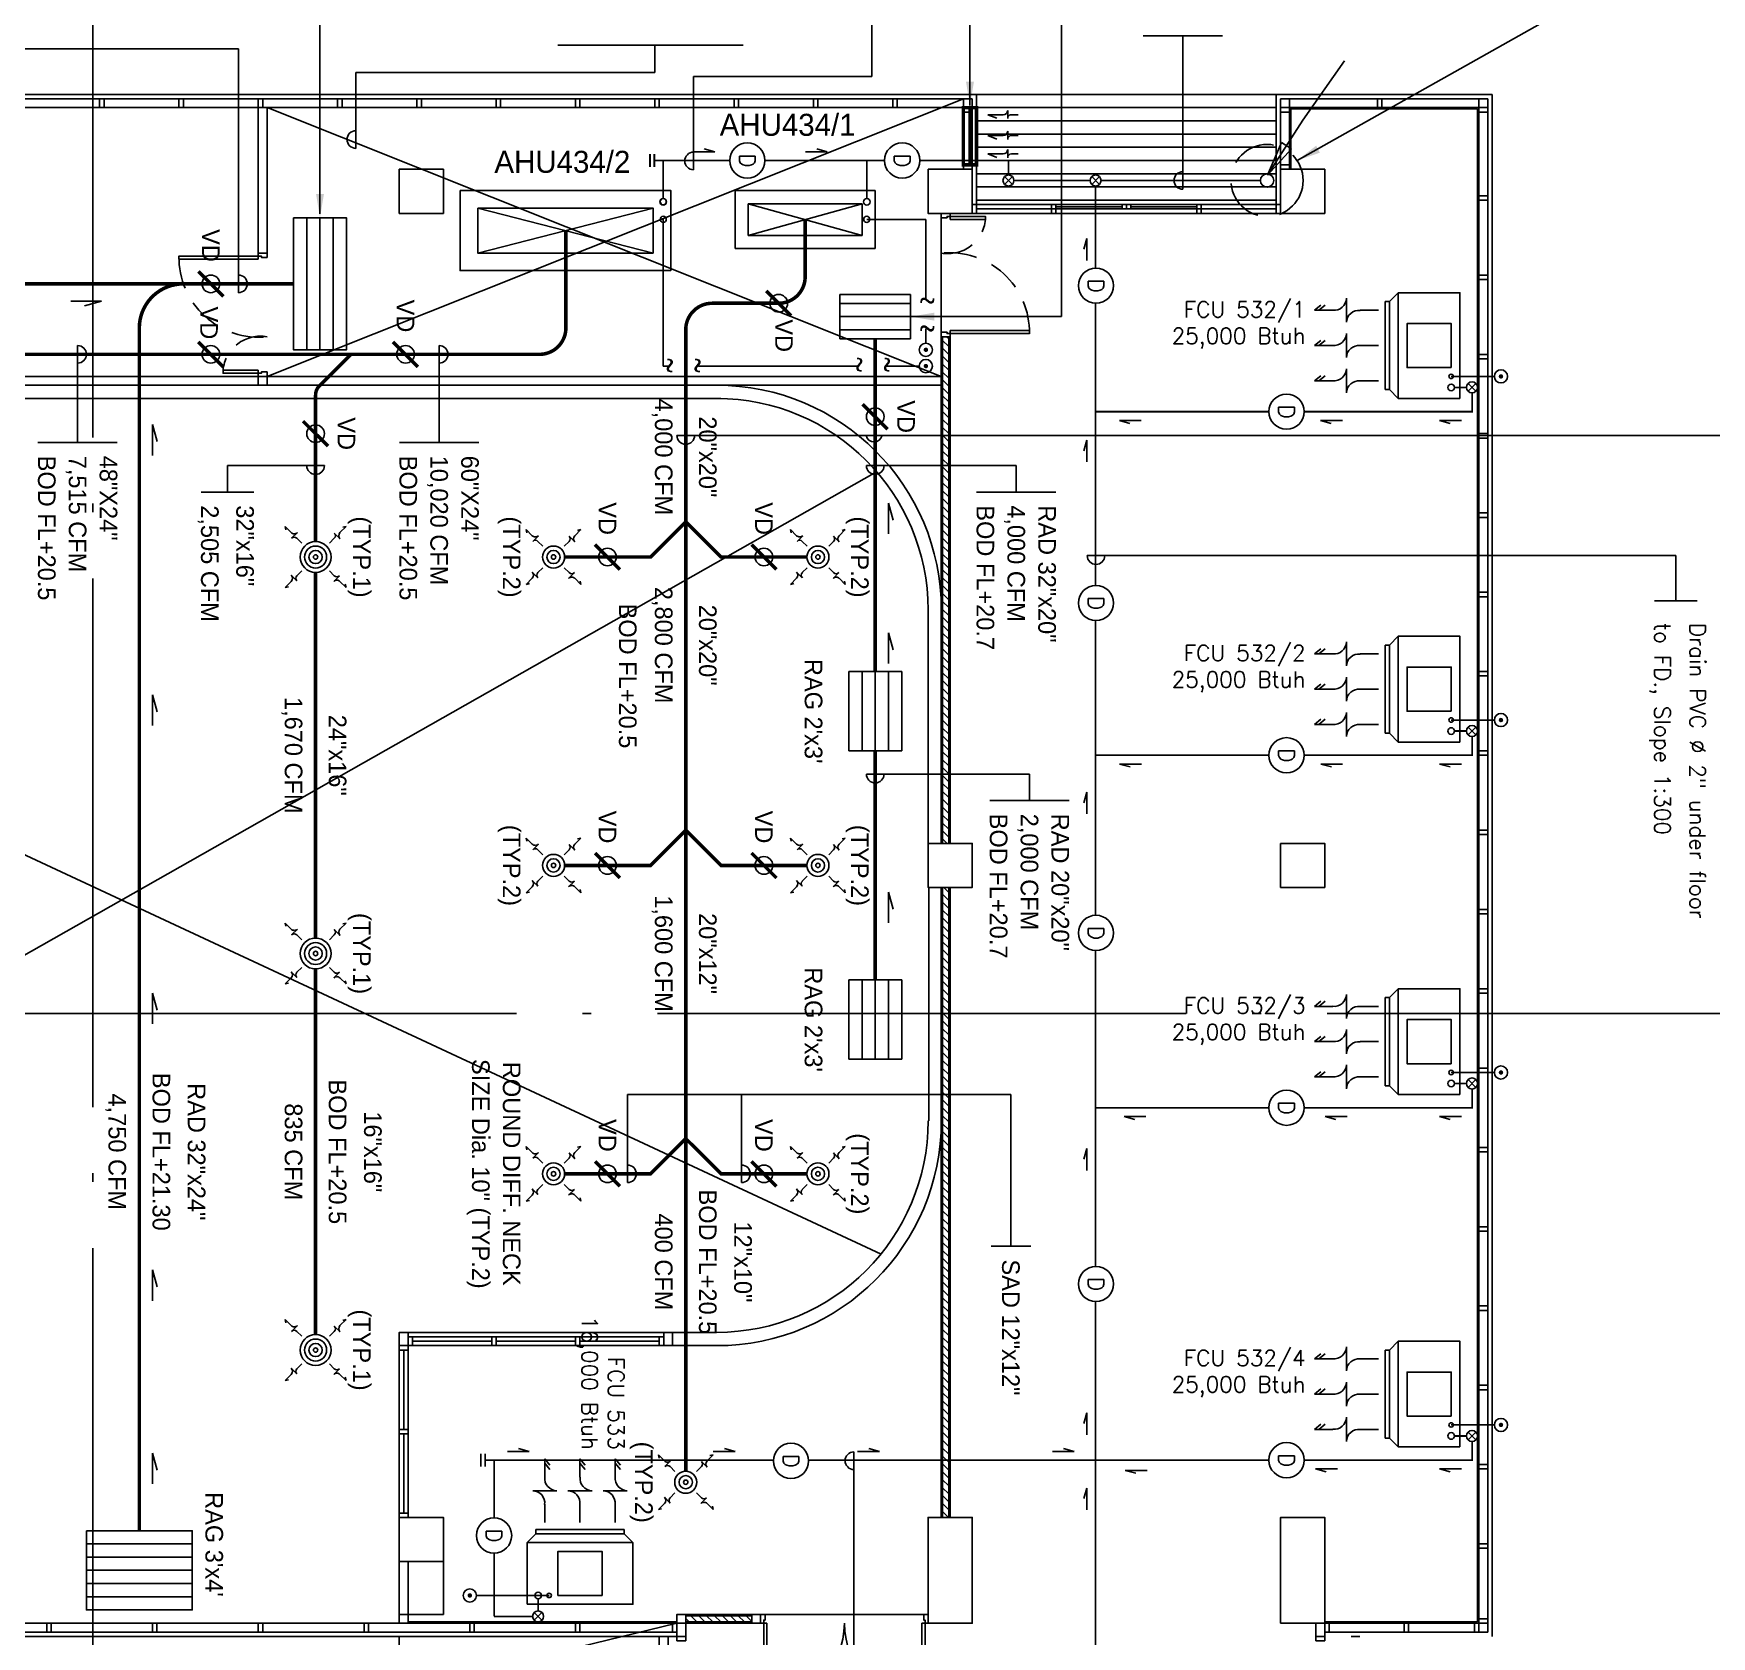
# Model space of a CAD drawing. Header units: millimetres. Extents: x -398 to 816, y -1 to 208.
# Drawn here: x 526.78 to 545.81, y 179.83 to 198.03 of the extents above; entities that cross this region are included whole.
import ezdxf
from ezdxf.enums import TextEntityAlignment as Align

# ---------------------------------------------------------------- set-up
doc = ezdxf.new("R2010")
doc.units = ezdxf.units.MM
doc.linetypes.add('ACAD_ISO04W100', pattern=[30, 24, -3, 0, -3])
doc.linetypes.add('DASHED', pattern=[0.75, 0.5, -0.25])
for name, color, linetype in [('AA_Column', 5, 'Continuous'), ('AA_Door', 3, 'Continuous'), ('AA_FD', 6, 'Continuous'), ('AA_Floor', 31, 'Continuous'), ('AA_Hatch', 8, 'Continuous'), ('AA_Wall', 1, 'Continuous'), ('AA_Window', 4, 'Continuous'), ('AC DRAIN', 240, 'Continuous'), ('AC FCU', 221, 'Continuous'), ('AC LINE', 171, 'Continuous'), ('AC_DUCT', 20, 'Continuous'), ('duct', 133, 'Continuous')]:
    doc.layers.add(name, color=color, linetype=linetype)
doc.styles.add('ANG200', font='angsana.shx', dxfattribs={"height": 0.36})
doc.styles.add('ROMANC', font='vit-s.shx')
doc.styles.add('Romand', font='romand.shx')
doc.styles.add('Romans', font='romans.shx')
doc.dimstyles.new('Copy(2) of AR-AR-200g', dxfattribs={"dimscale": 2, "dimtxt": 0.18, "dimasz": 0.2, "dimexe": 0.1, "dimexo": 0.1, "dimgap": 0.1, "dimtad": 1, "dimzin": 2, "dimdsep": 46, "dimlunit": 6, "dimtxsty": 'ROMANC', "dimblk1": 'CLOSEDBLANK', "dimblk2": 'CLOSEDBLANK', "dimsah": 1, "dimcen": 0.2, "dimclrd": 8, "dimclre": 8, "dimclrt": 2, "dimadec": 0, "dimazin": 0, "dimtfac": 1, "dimtmove": 0, "dimatfit": 3, "dimldrblk": 'CLOSEDBLANK', "dimfxl": 0, "dimtolj": 1, "dimtzin": 0, "dimarcsym": 0})
pattern_1 = [(315, (23.87015, 1262.65468), (0.0449012806, 0.0449012806), [])]

# ---------------------------------------------------------------- blocks, each defined once
blk = doc.blocks.new('_ClosedBlank')
at = {"color": 0, "linetype": 'ByBlock', "lineweight": -2}
for p, q in [((-1, 0.167), (0, 0)), ((-1, 0.167), (-1, -0.167)), ((0, 0), (-1, -0.167))]:
    blk.add_line(p, q, dxfattribs=at)
blk = doc.blocks.new('AC')
at = {"layer": 'AC FCU', "color": 8}
for p, q in [((-0.4, 1.651), (-0.342, 1.578)), ((-0.4, 1.444), (-0.4, 1.651)), ((-0.4, 1.601), (-0.342, 1.528)), ((0, 1.444), (0, 1.651)), ((0, 1.651), (0.058, 1.578)), ((0, 1.601), (0.058, 1.528)), ((0.4, 1.651), (0.458, 1.578)), ((0.4, 1.444), (0.4, 1.651)), ((0.4, 1.601), (0.458, 1.528)), ((-0.264, 1.289), (-0.536, 1.289)), ((0.136, 1.289), (-0.136, 1.289)), ((0.536, 1.289), (0.264, 1.289)), ((-0.4, 1.134), (-0.4, 0.926)), ((0, 1.134), (0, 0.926)), ((0.4, 1.134), (0.4, 0.926))]:
    blk.add_line(p, q, dxfattribs=at)
at = {"layer": 'AC FCU'}
for p, q in [((-0.5, 0.8), (-0.6, 0.7)), ((-0.5, 0.8), (-0.5, 0.85)), ((-0.5, 0.85), (0.5, 0.85)), ((-0.5, 0.8), (0.5, 0.8)), ((0.5, 0.8), (0.5, 0.85)), ((0.5, 0.8), (0.6, 0.7))]:
    blk.add_line(p, q, dxfattribs=at)
blk.add_lwpolyline([(-0.6, 0), (0.6, 0), (0.6, 0.7), (-0.6, 0.7)], close=True, dxfattribs=at)
at = {"layer": 'AC FCU', "color": 8}
blk.add_lwpolyline([(-0.25, 0.1), (-0.25, 0.6), (0.25, 0.6), (0.25, 0.1)], close=True, dxfattribs=at)
at = {"layer": 'AC FCU'}
blk.add_circle((-0.35, 0.1), 0.025, dxfattribs=at)
at = {"layer": 'AC FCU', "color": 8}
for centre, start, end in [((-0.26, 1.429), 173.9498, 268.5513), ((0.14, 1.429), 173.9498, 268.5513), ((0.54, 1.429), 173.9498, 268.5513), ((-0.54, 1.148), 353.9498, 88.5513), ((-0.14, 1.148), 353.9498, 88.5513), ((0.26, 1.148), 353.9498, 88.5513)]:
    blk.add_arc(centre, 0.14, start, end, dxfattribs=at)
blk = doc.blocks.new('UP_point')
at = {"layer": 'AC LINE', "const_width": 0.025}
blk.add_lwpolyline([(-0.0125, 0, 1), (0.0125, 0, 1)], format="xyb", close=True, dxfattribs=at)
at = {"layer": 'AC LINE'}
blk.add_circle((0, 0), 0.075, dxfattribs=at)
blk = doc.blocks.new('DOWN')
at = {"layer": 'AC DRAIN'}
for p, q in [((-0.044, -0.044), (0.044, 0.044)), ((0.044, -0.044), (-0.044, 0.044))]:
    blk.add_line(p, q, dxfattribs=at)
blk.add_circle((0, 0), 0.0625, dxfattribs=at)
blk = doc.blocks.new('POINT_Drain')
at = {"layer": 'Defpoints'}
blk.add_circle((0, 0), 0.2, dxfattribs=at)
at = {"layer": 'AC DRAIN', "insert": (0, 0), "char_height": 0.18, "width": 0.25231, "attachment_point": 5, "style": 'Romans'}
blk.add_mtext('D', dxfattribs=at)
blk = doc.blocks.new('A$C44611017')
at = {"layer": 'duct'}
for p, q in [((0, 0), (0, -0.156)), ((-0.1, -0.24), (0.084, -0.24)), ((0, -0.339), (0, -0.533)), ((0, -0.533), (0.04, -0.469))]:
    blk.add_line(p, q, dxfattribs=at)
for centre, radius, start, end in [((-0.1, -0.339), 0.0996, 0, 90), ((0.084, -0.156), 0.0839, 180, 270)]:
    blk.add_arc(centre, radius, start, end, dxfattribs=at)
blk = doc.blocks.new('ROUND_14')
at = {"layer": 'AC_DUCT'}
for radius in [0.175, 0.125, 0.075, 0.025]:
    blk.add_circle((0, 0), radius, dxfattribs=at)
at = {"layer": 'AC_DUCT', "yscale": 0.5, "zscale": 0.5}
for p, xscale, rotation in [((-0.157, 0.157), 0.5000000000000844, 225), ((0.157, 0.157), 0.5000000000000442, 135.0000000000046), ((-0.157, -0.157), 0.5000000000000442, 315.0000000000046), ((0.157, -0.157), 0.5000000000000844, 45)]:
    blk.add_blockref('A$C44611017', p, dxfattribs=dict(at, xscale=xscale, rotation=rotation))
blk = doc.blocks.new('ROUND_10')
at = {"layer": 'AC_DUCT'}
for radius in [0.125, 0.075, 0.025]:
    blk.add_circle((0, 0), radius, dxfattribs=at)
at = {"layer": 'AC_DUCT', "yscale": 0.5, "zscale": 0.5}
for p, xscale, rotation in [((-0.122, 0.122), 0.500000000000004, 224.9999999999908), ((0.122, 0.122), 0.5000000000000442, 135.0000000000046), ((-0.122, -0.122), 0.5000000000000442, 315.0000000000046), ((0.122, -0.122), 0.500000000000004, 44.99999999999079)]:
    blk.add_blockref('A$C44611017', p, dxfattribs=dict(at, xscale=xscale, rotation=rotation))
blk = doc.blocks.new('GRILLE_3x4')
at = {"layer": 'AC_DUCT'}
for p, q in [((-0.3, 0.6), (-0.3, -0.6)), ((-0.15, 0.6), (-0.15, -0.6)), ((0, 0.6), (0, -0.6)), ((0.15, 0.6), (0.15, -0.6)), ((0.3, 0.6), (0.3, -0.6))]:
    blk.add_line(p, q, dxfattribs=at)
blk.add_lwpolyline([(-0.45, -0.6), (-0.45, 0.6), (0.45, 0.6), (0.45, -0.6), (-0.45, -0.6)], dxfattribs=at)
blk = doc.blocks.new('GRILLE_2x3')
at = {"layer": 'AC_DUCT'}
for p, q in [((-0.45, 0.3), (0.45, 0.3)), ((-0.45, 0.3), (-0.45, -0.3)), ((0.45, 0.3), (0.45, -0.3)), ((0.45, 0.15), (-0.45, 0.15)), ((0.45, 0), (-0.45, 0)), ((0.45, -0.15), (-0.45, -0.15)), ((0.45, -0.3), (-0.45, -0.3))]:
    blk.add_line(p, q, dxfattribs=at)

msp = doc.modelspace()

# ---------------------------------------------------------------- hatches: boundary and pattern name
at = {"layer": 'AA_Hatch'}
h = msp.add_hatch(dxfattribs=at)
h.set_pattern_fill('ANSI31', color=9, scale=0.02, angle=270, style=0)
h.set_pattern_definition(pattern_1)
h.paths.add_polyline_path([(537.161, 188.835), (537.161, 194.585), (537.091, 194.585), (537.091, 188.835)])
h = msp.add_hatch(dxfattribs=at)
h.set_pattern_fill('ANSI31', color=9, scale=0.02, angle=270, style=0)
h.set_pattern_definition(pattern_1)
h.paths.add_polyline_path([(537.161, 188.335), (537.091, 188.335), (537.091, 181.185), (537.161, 181.185)])
h = msp.add_hatch(dxfattribs=at)
h.set_pattern_fill('ANSI31', color=9, scale=0.02, angle=270, style=0)
h.set_pattern_definition(pattern_1)
h.paths.add_polyline_path([(534.176, 180.07), (534.176, 180), (534.926, 180), (534.926, 180.07)])

# ---------------------------------------------------------------- linework, layer by layer
at = {"color": 9}
msp.add_line((535.076, 180.085), (536.876, 180.085), dxfattribs=at)
at = {"layer": 'AA_Column', "color": 9}
for points in [[(530.926, 196.485), (530.926, 195.985), (531.426, 195.985), (531.426, 196.485)], [(536.926, 196.485), (536.926, 195.985), (537.426, 195.985), (537.426, 196.485)], [(540.926, 196.485), (540.926, 195.985), (541.426, 195.985), (541.426, 196.485)], [(536.926, 188.835), (536.926, 188.335), (537.426, 188.335), (537.426, 188.835)], [(536.926, 188.835), (536.926, 188.335), (537.426, 188.335), (537.426, 188.835)], [(540.926, 188.835), (540.926, 188.335), (541.426, 188.335), (541.426, 188.835)], [(530.926, 180.685), (530.926, 181.185), (531.426, 181.185), (531.426, 180.685)], [(536.926, 179.985), (536.926, 181.185), (537.426, 181.185), (537.426, 179.985)], [(540.926, 179.985), (540.926, 181.185), (541.426, 181.185), (541.426, 179.985)], [(531.426, 180.685), (531.426, 180.085), (530.926, 180.085), (530.926, 180.685)]]:
    msp.add_lwpolyline(points, close=True, dxfattribs=at)
at = {"layer": 'AA_Door', "color": 9}
for points in [[(537.076, 195.985), (537.176, 195.985), (537.176, 195.95), (537.141, 195.95), (537.141, 195.935), (537.076, 195.935), (537.076, 195.985)], [(529.426, 195.535), (529.326, 195.535), (529.326, 195.5), (529.361, 195.5), (529.361, 195.485), (529.426, 195.485), (529.426, 195.535)], [(537.076, 194.585), (537.176, 194.585), (537.176, 194.62), (537.141, 194.62), (537.141, 194.635), (537.076, 194.635), (537.076, 194.585)], [(529.426, 194.135), (529.326, 194.135), (529.326, 194.17), (529.361, 194.17), (529.361, 194.185), (529.426, 194.185), (529.426, 194.135)], [(529.426, 194.135), (529.326, 194.135), (529.326, 194.17), (529.361, 194.17), (529.361, 194.185), (529.426, 194.185), (529.426, 194.135)], [(535.026, 180.085), (535.026, 179.985), (535.061, 179.985), (535.061, 180.02), (535.076, 180.02), (535.076, 180.085), (535.026, 180.085)], [(536.926, 180.085), (536.926, 179.985), (536.891, 179.985), (536.891, 180.02), (536.876, 180.02), (536.876, 180.085), (536.926, 180.085)]]:
    msp.add_lwpolyline(points, dxfattribs=at)
for points in [[(537.176, 195.915), (537.576, 195.915), (537.576, 195.95), (537.176, 195.95)], [(529.326, 195.465), (528.426, 195.465), (528.426, 195.5), (529.326, 195.5)], [(537.176, 194.655), (538.076, 194.655), (538.076, 194.62), (537.176, 194.62)], [(529.326, 194.205), (528.926, 194.205), (528.926, 194.17), (529.326, 194.17)], [(535.096, 179.985), (535.096, 179.085), (535.061, 179.085), (535.061, 179.985)], [(536.856, 179.985), (536.856, 179.085), (536.891, 179.085), (536.891, 179.985)]]:
    msp.add_lwpolyline(points, close=True, dxfattribs=at)
at = {"layer": 'AA_Door', "color": 9, "linetype": 'DASHED', "ltscale": 0.75}
for centre, radius, start, end in [((537.151, 195.955), 0.427, 259.8873, 354.5823), ((537.171, 194.634), 0.905, 359.0236, 96.0016), ((529.331, 195.485), 0.905, 179.0236, 276.0016), ((529.351, 194.164), 0.427, 79.8873, 174.5823), ((535.074, 179.986), 0.902, 270.1085, 359.8915), ((536.878, 179.986), 0.902, 180.1085, 269.8915)]:
    msp.add_arc(centre, radius, start, end, dxfattribs=at)
at = {"layer": 'AA_FD', "color": 6}
msp.add_circle((540.772, 196.358), 0.075, dxfattribs=at)
at = {"layer": 'AA_Floor', "color": 9}
for p, q in [((540.876, 197.335), (537.426, 197.335)), ((537.076, 194.62), (537.076, 195.985)), ((536.342, 193.053), (515.426, 181.185)), ((536.392, 184.175), (517.722, 192.879)), ((534.076, 179.985), (514.926, 175.335)), ((530.926, 179.835), (530.926, 174.835))]:
    msp.add_line(p, q, dxfattribs=at)
at = {"layer": 'AA_Wall', "color": 9}
for p, q in [((537.476, 197.335), (513.026, 197.335)), ((537.426, 197.285), (513.076, 197.285)), ((537.426, 196.085), (537.426, 197.285)), ((537.476, 196.085), (537.476, 197.335)), ((540.876, 196.085), (540.876, 197.335)), ((543.326, 197.335), (540.876, 197.335)), ((540.926, 196.085), (540.926, 197.285)), ((540.926, 196.085), (540.926, 197.285)), ((543.176, 197.285), (540.926, 197.285)), ((543.276, 197.285), (543.276, 179.985)), ((543.326, 197.335), (543.326, 179.835)), ((537.426, 197.185), (513.176, 197.185)), ((529.326, 197.185), (529.326, 195.535)), ((529.426, 197.185), (529.426, 195.535)), ((537.326, 197.185), (537.326, 196.485)), ((540.876, 197.185), (537.476, 197.185)), ((543.176, 197.185), (540.926, 197.185)), ((541.026, 197.185), (541.026, 196.485)), ((541.041, 197.185), (541.041, 196.485)), ((543.161, 197.17), (541.041, 197.17)), ((543.161, 197.17), (543.161, 180)), ((543.176, 197.185), (543.176, 180.035)), ((540.876, 197.035), (537.476, 197.035)), ((540.876, 196.885), (537.476, 196.885)), ((540.876, 196.735), (537.476, 196.735)), ((540.876, 196.585), (537.476, 196.585)), ((540.876, 196.435), (537.476, 196.435)), ((540.876, 196.285), (537.476, 196.285)), ((540.876, 196.135), (537.476, 196.135)), ((540.876, 195.985), (537.426, 195.985)), ((537.076, 194.585), (537.076, 188.835)), ((537.091, 194.585), (537.091, 188.835)), ((537.161, 194.585), (537.161, 188.835)), ((537.176, 194.585), (537.176, 188.835)), ((515.326, 194.135), (537.076, 194.135)), ((515.326, 194.035), (537.076, 194.035)), ((519.676, 194.035), (534.576, 194.035)), ((519.676, 193.885), (534.576, 193.885)), ((536.926, 188.835), (536.926, 191.485)), ((537.076, 188.835), (537.076, 191.485)), ((536.935, 185.685), (536.935, 188.335)), ((537.076, 181.185), (537.076, 188.335)), ((537.076, 185.685), (537.076, 188.335)), ((537.076, 185.685), (537.076, 188.335)), ((537.091, 181.185), (537.091, 188.335)), ((537.161, 181.185), (537.161, 188.335)), ((537.176, 181.185), (537.176, 188.335)), ((530.926, 183.135), (530.926, 183.285)), ((530.926, 183.285), (531.026, 183.285)), ((531.026, 183.135), (531.026, 183.285)), ((533.926, 183.285), (531.026, 183.285)), ((533.926, 183.285), (534.526, 183.285)), ((533.926, 183.285), (534.526, 183.285)), ((534.026, 183.135), (534.026, 183.285)), ((533.926, 183.135), (534.526, 183.135)), ((530.926, 180.685), (530.926, 179.985)), ((531.026, 180.685), (531.026, 179.985)), ((534.076, 179.985), (519.426, 179.985)), ((534.076, 180), (531.026, 180)), ((534.176, 180.085), (535.026, 180.085)), ((534.176, 180.07), (534.926, 180.07)), ((534.176, 180), (534.176, 179.985)), ((534.176, 180), (534.926, 180)), ((534.176, 179.985), (535.026, 179.985)), ((534.726, 179.985), (534.426, 179.985)), ((541.426, 180), (543.161, 180)), ((541.426, 179.985), (543.126, 179.985)), ((513.026, 179.835), (534.076, 179.835)), ((534.076, 179.885), (513.076, 179.885)), ((533.876, 179.835), (533.876, 174.435)), ((533.976, 179.835), (533.976, 174.435)), ((534.076, 179.835), (534.076, 179.885)), ((541.426, 179.885), (543.176, 179.885)), ((541.726, 179.835), (541.826, 179.835))]:
    msp.add_line(p, q, dxfattribs=at)
for points in [[(527.526, 197.185), (527.576, 197.185), (527.576, 197.285), (527.526, 197.285)], [(528.426, 197.185), (528.476, 197.185), (528.476, 197.285), (528.426, 197.285)], [(529.326, 197.185), (529.376, 197.185), (529.376, 197.285), (529.326, 197.285)], [(530.226, 197.185), (530.276, 197.185), (530.276, 197.285), (530.226, 197.285)], [(531.126, 197.185), (531.176, 197.185), (531.176, 197.285), (531.126, 197.285)], [(532.026, 197.185), (532.076, 197.185), (532.076, 197.285), (532.026, 197.285)], [(532.926, 197.185), (532.976, 197.185), (532.976, 197.285), (532.926, 197.285)], [(533.826, 197.185), (533.876, 197.185), (533.876, 197.285), (533.826, 197.285)], [(534.726, 197.185), (534.776, 197.185), (534.776, 197.285), (534.726, 197.285)], [(535.626, 197.185), (535.676, 197.185), (535.676, 197.285), (535.626, 197.285)], [(536.526, 197.185), (536.576, 197.185), (536.576, 197.285), (536.526, 197.285)], [(537.426, 197.285), (537.426, 197.185), (537.326, 197.185), (537.326, 197.285)], [(540.926, 197.285), (540.926, 197.185), (541.026, 197.185), (541.026, 197.285)], [(542.026, 197.185), (542.076, 197.185), (542.076, 197.285), (542.026, 197.285)], [(543.276, 197.285), (543.276, 197.185), (543.176, 197.185), (543.176, 197.285)], [(537.326, 197.135), (537.326, 197.185), (537.426, 197.185), (537.426, 197.135)], [(541.026, 197.135), (541.026, 197.185), (540.926, 197.185), (540.926, 197.135)], [(543.176, 197.135), (543.176, 197.185), (543.276, 197.185), (543.276, 197.135)], [(537.326, 196.485), (537.326, 196.535), (537.426, 196.535), (537.426, 196.485)], [(541.026, 196.485), (541.026, 196.535), (540.926, 196.535), (540.926, 196.485)], [(543.176, 196.135), (543.176, 196.185), (543.276, 196.185), (543.276, 196.135)], [(543.176, 195.235), (543.176, 195.285), (543.276, 195.285), (543.276, 195.235)], [(543.176, 194.335), (543.176, 194.385), (543.276, 194.385), (543.276, 194.335)], [(543.176, 193.435), (543.176, 193.485), (543.276, 193.485), (543.276, 193.435)], [(543.176, 192.535), (543.176, 192.585), (543.276, 192.585), (543.276, 192.535)], [(543.176, 191.635), (543.176, 191.685), (543.276, 191.685), (543.276, 191.635)], [(543.176, 190.735), (543.176, 190.785), (543.276, 190.785), (543.276, 190.735)], [(543.176, 189.835), (543.176, 189.885), (543.276, 189.885), (543.276, 189.835)], [(543.176, 188.935), (543.176, 188.985), (543.276, 188.985), (543.276, 188.935)], [(543.176, 188.035), (543.176, 188.085), (543.276, 188.085), (543.276, 188.035)], [(543.176, 187.135), (543.176, 187.185), (543.276, 187.185), (543.276, 187.135)], [(543.176, 186.235), (543.176, 186.285), (543.276, 186.285), (543.276, 186.235)], [(543.176, 185.335), (543.176, 185.385), (543.276, 185.385), (543.276, 185.335)], [(543.176, 184.435), (543.176, 184.485), (543.276, 184.485), (543.276, 184.435)], [(543.176, 183.535), (543.176, 183.585), (543.276, 183.585), (543.276, 183.535)], [(531.026, 183.285), (531.026, 183.135), (530.926, 183.135), (530.926, 183.285)], [(534.026, 183.285), (534.026, 183.135), (533.926, 183.135), (533.926, 183.285)], [(543.176, 182.635), (543.176, 182.685), (543.276, 182.685), (543.276, 182.635)], [(543.176, 181.735), (543.176, 181.785), (543.276, 181.785), (543.276, 181.735)], [(543.176, 180.835), (543.176, 180.885), (543.276, 180.885), (543.276, 180.835)], [(526.926, 179.985), (526.976, 179.985), (526.976, 179.885), (526.926, 179.885)], [(528.126, 179.985), (528.176, 179.985), (528.176, 179.885), (528.126, 179.885)], [(529.326, 179.985), (529.376, 179.985), (529.376, 179.885), (529.326, 179.885)], [(530.526, 179.985), (530.576, 179.985), (530.576, 179.885), (530.526, 179.885)], [(531.726, 179.985), (531.776, 179.985), (531.776, 179.885), (531.726, 179.885)], [(532.926, 179.985), (532.976, 179.985), (532.976, 179.885), (532.926, 179.885)], [(534.026, 179.985), (534.076, 179.985), (534.076, 179.885), (534.026, 179.885)], [(541.476, 179.985), (541.426, 179.985), (541.426, 179.885), (541.476, 179.885)], [(542.376, 179.985), (542.326, 179.985), (542.326, 179.885), (542.376, 179.885)], [(543.176, 179.985), (543.126, 179.985), (543.126, 179.885), (543.176, 179.885)], [(543.176, 180.035), (543.176, 179.985), (543.276, 179.985), (543.276, 180.035)], [(543.276, 179.885), (543.276, 179.985), (543.176, 179.985), (543.176, 179.885)]]:
    msp.add_lwpolyline(points, close=True, dxfattribs=at)
for points in [[(529.426, 194.035), (529.426, 194.135), (529.326, 194.135), (529.326, 194.035)], [(534.176, 179.985), (534.176, 180.085), (534.076, 180.085), (534.076, 179.985)], [(535.026, 179.985), (535.026, 180.085), (534.926, 180.085), (534.926, 179.985)]]:
    msp.add_lwpolyline(points, dxfattribs=at)
for centre, radius, start, end in [((534.526, 191.485), 2.55, 0, 90), ((534.526, 191.485), 2.4, 0, 90), ((534.526, 185.685), 2.4, 270, 0), ((534.526, 185.685), 2.55, 270, 0)]:
    msp.add_arc(centre, radius, start, end, dxfattribs=at)
at = {"layer": 'AA_Window', "color": 9}
for p, q in [((537.476, 196.085), (538.326, 196.085)), ((537.476, 196.035), (538.326, 196.035)), ((537.476, 195.985), (538.313, 195.985)), ((539.976, 196.085), (538.376, 196.085)), ((538.376, 196.06), (539.126, 196.06)), ((538.376, 196.035), (539.151, 196.035)), ((538.376, 195.985), (539.976, 195.985)), ((539.151, 196.035), (539.976, 196.035)), ((539.176, 196.085), (539.176, 196.035)), ((539.226, 196.06), (539.976, 196.06)), ((540.876, 196.085), (540.026, 196.085)), ((540.876, 196.035), (540.026, 196.035)), ((540.026, 195.985), (540.876, 195.985)), ((531.076, 183.235), (531.976, 183.235)), ((531.076, 183.185), (531.976, 183.185)), ((532.026, 183.235), (532.926, 183.235)), ((532.026, 183.185), (532.926, 183.185)), ((532.976, 183.235), (533.876, 183.235)), ((532.976, 183.185), (533.876, 183.185)), ((530.926, 182.185), (530.926, 183.085)), ((530.976, 183.085), (530.976, 182.185)), ((531.026, 183.085), (531.026, 182.185)), ((531.976, 183.135), (531.076, 183.135)), ((532.926, 183.135), (532.026, 183.135)), ((533.876, 183.135), (532.976, 183.135)), ((530.926, 181.235), (530.926, 182.135)), ((530.976, 182.135), (530.976, 181.235)), ((531.026, 182.135), (531.026, 181.235))]:
    msp.add_line(p, q, dxfattribs=at)
for points in [[(537.426, 195.985), (537.426, 196.085), (537.476, 196.085), (537.476, 195.985)], [(538.326, 196.035), (538.326, 196.085), (538.376, 196.085), (538.376, 196.035)], [(538.326, 195.985), (538.326, 196.035), (538.376, 196.035), (538.376, 195.985)], [(539.126, 196.035), (539.126, 196.085), (539.176, 196.085), (539.176, 196.035)], [(539.176, 196.035), (539.176, 196.085), (539.226, 196.085), (539.226, 196.035)], [(540.026, 196.035), (540.026, 196.085), (539.976, 196.085), (539.976, 196.035)], [(540.026, 195.985), (540.026, 196.035), (539.976, 196.035), (539.976, 195.985)], [(540.876, 195.985), (540.876, 196.085), (540.926, 196.085), (540.926, 195.985)], [(531.076, 183.235), (531.076, 183.135), (531.026, 183.135), (531.026, 183.235)], [(532.026, 183.235), (532.026, 183.135), (531.976, 183.135), (531.976, 183.235)], [(532.976, 183.235), (532.976, 183.135), (532.926, 183.135), (532.926, 183.235)], [(533.926, 183.235), (533.926, 183.135), (533.876, 183.135), (533.876, 183.235)], [(531.026, 183.085), (530.926, 183.085), (530.926, 183.135), (531.026, 183.135)], [(531.026, 182.135), (530.926, 182.135), (530.926, 182.185), (531.026, 182.185)], [(531.026, 181.185), (530.926, 181.185), (530.926, 181.235), (531.026, 181.235)], [(541.326, 179.985), (541.426, 179.985), (541.426, 179.835), (541.326, 179.835)], [(534.176, 179.785), (534.076, 179.785), (534.076, 179.835), (534.176, 179.835)], [(541.326, 179.835), (541.426, 179.835), (541.426, 179.785), (541.326, 179.785)]]:
    msp.add_lwpolyline(points, close=True, dxfattribs=at)
msp.add_lwpolyline([(534.176, 179.835), (534.176, 179.985), (534.076, 179.985), (534.076, 179.835), (534.176, 179.835)], dxfattribs=at)
at = {"layer": 'AC DRAIN', "color": 2}
for p, q in [((545.486, 199.046), (541.113, 196.585)), ((539.816, 196.258), (539.816, 198)), ((533.826, 197.583), (533.826, 197.893)), ((534.265, 196.48), (534.265, 197.537)), ((538.731, 192.101), (545.41, 192.101)), ((545.41, 192.101), (545.41, 191.588)), ((545.652, 191.588), (545.168, 191.588)), ((536.084, 181.929), (536.084, 178.929))]:
    msp.add_line(p, q, dxfattribs=at)
at = {"layer": 'AC DRAIN', "color": 1}
for p, q in [((534.259, 196.685), (534.506, 196.685)), ((534.506, 196.685), (534.386, 196.717)), ((535.535, 196.685), (535.782, 196.685)), ((535.782, 196.685), (535.662, 196.717)), ((538.726, 195.699), (538.694, 195.579)), ((538.726, 195.452), (538.726, 195.699)), ((539.344, 193.635), (539.096, 193.635)), ((539.096, 193.635), (539.216, 193.602)), ((541.628, 193.635), (541.38, 193.635)), ((541.38, 193.635), (541.501, 193.602)), ((542.978, 193.635), (542.73, 193.635)), ((542.73, 193.635), (542.851, 193.602)), ((538.726, 193.412), (538.694, 193.291)), ((538.726, 193.164), (538.726, 193.412)), ((539.346, 189.735), (539.099, 189.735)), ((539.099, 189.735), (539.219, 189.702)), ((541.629, 189.735), (541.381, 189.735)), ((541.381, 189.735), (541.502, 189.702)), ((542.978, 189.735), (542.73, 189.735)), ((542.73, 189.735), (542.851, 189.702)), ((538.726, 189.416), (538.694, 189.296)), ((538.726, 189.169), (538.726, 189.416)), ((539.398, 185.735), (539.15, 185.735)), ((539.15, 185.735), (539.271, 185.702)), ((541.681, 185.735), (541.433, 185.735)), ((541.433, 185.735), (541.554, 185.702)), ((542.978, 185.735), (542.73, 185.735)), ((542.73, 185.735), (542.851, 185.702)), ((538.726, 185.372), (538.694, 185.251)), ((538.726, 185.124), (538.726, 185.372)), ((538.726, 182.371), (538.694, 182.25)), ((538.726, 182.123), (538.726, 182.371)), ((532.153, 181.935), (532.401, 181.935)), ((532.401, 181.935), (532.28, 181.967)), ((534.489, 181.935), (534.737, 181.935)), ((534.737, 181.935), (534.616, 181.967)), ((536.126, 181.935), (536.373, 181.935)), ((536.373, 181.935), (536.253, 181.967)), ((538.336, 181.935), (538.583, 181.935)), ((538.583, 181.935), (538.463, 181.967)), ((539.411, 181.718), (539.163, 181.718)), ((539.163, 181.718), (539.284, 181.686)), ((541.57, 181.735), (541.322, 181.735)), ((541.322, 181.735), (541.443, 181.702)), ((542.978, 181.735), (542.73, 181.735)), ((542.73, 181.735), (542.851, 181.702)), ((538.726, 181.519), (538.694, 181.399)), ((538.726, 181.271), (538.726, 181.519))]:
    msp.add_line(p, q, dxfattribs=at)
at = {"layer": 'AC DRAIN', "const_width": 0.02}
for points in [[(533.77, 196.51), (533.77, 196.66)], [(533.82, 196.51), (533.82, 196.66)], [(533.92, 196.585), (533.82, 196.585)], [(533.92, 196.585), (534.675, 196.585)], [(533.92, 196.155), (533.92, 196.585)], [(535.075, 196.585), (536.293, 196.585)], [(536.23, 196.155), (536.23, 196.585)], [(536.832, 196.585), (537.838, 196.585)], [(542.898, 194.01), (543.036, 194.01)], [(542.898, 190.11), (543.036, 190.11)], [(542.898, 186.11), (543.036, 186.11)], [(542.898, 182.11), (543.036, 182.11)], [(531.851, 181.76), (531.851, 181.91)], [(531.901, 181.76), (531.901, 181.91)], [(532.001, 181.835), (531.901, 181.835)], [(532.501, 180.262), (532.501, 180.125)]]:
    msp.add_lwpolyline(points, dxfattribs=at)
at = {"layer": 'AC DRAIN', "linetype": 'DASHED', "const_width": 0.02}
for points in [[(536.293, 196.585), (536.432, 196.585)], [(537.838, 196.421), (537.838, 196.585)], [(537.9, 196.358), (538.763, 196.358)], [(538.826, 195.365), (538.826, 196.296)], [(538.888, 196.358), (540.697, 196.358)], [(538.826, 193.797), (538.826, 194.965)], [(543.098, 193.947), (543.098, 193.735), (541.193, 193.735)], [(538.826, 191.763), (538.826, 193.797)], [(540.793, 193.735), (538.826, 193.735)], [(538.826, 189.897), (538.826, 191.363)], [(543.098, 190.047), (543.098, 189.835), (541.193, 189.835)], [(538.826, 188.019), (538.826, 189.897)], [(540.793, 189.835), (538.826, 189.835)], [(538.826, 185.772), (538.826, 187.619)], [(543.098, 186.047), (543.098, 185.835), (541.193, 185.835)], [(540.793, 185.835), (538.826, 185.835)], [(538.826, 184.035), (538.826, 185.772)], [(538.826, 181.835), (538.826, 183.635)], [(543.098, 182.047), (543.098, 181.835), (541.193, 181.835)], [(532.001, 181.18), (532.001, 181.835)], [(532.001, 181.835), (535.17, 181.835)], [(535.569, 181.835), (538.888, 181.835)], [(538.826, 179.737), (538.826, 181.835)], [(540.793, 181.835), (538.888, 181.835)], [(532.001, 180.062), (532.001, 180.78)], [(532.438, 180.062), (532.001, 180.062)]]:
    msp.add_lwpolyline(points, dxfattribs=at)
at = {"layer": 'AC DRAIN', "color": 2}
msp.add_circle((548.045, 201.221), 3.358, dxfattribs=at)
at = {"layer": 'AC DRAIN', "color": 2, "linetype": 'DASHED'}
msp.add_circle((540.772, 196.358), 0.409, dxfattribs=at)
at = {"layer": 'AC DRAIN'}
for centre in [(533.92, 196.117), (536.23, 196.117), (542.861, 194.01), (542.861, 190.11), (542.861, 186.11), (542.861, 182.11), (532.501, 180.3)]:
    msp.add_circle(centre, 0.0375, dxfattribs=at)
at = {"layer": 'AC DRAIN', "color": 2}
for centre, start, end in [((534.265, 196.58), 90, 270), ((539.816, 196.358), 90, 270), ((538.831, 192.101), 180, 0), ((536.084, 181.829), 90, 270)]:
    msp.add_arc(centre, 0.1, start, end, dxfattribs=at)
msp.add_solid([(541.372, 196.674), (541.113, 196.585), (541.329, 196.753)], dxfattribs=at)
at = {"layer": 'AC FCU', "color": 5, "linetype": 'ACAD_ISO04W100', "ltscale": 0.25}
for p, q in [((527.45, 199.443), (527.45, 132.362)), ((547.454, 186.903), (511.59, 186.903))]:
    msp.add_line(p, q, dxfattribs=at)
at = {"layer": 'AC LINE'}
for p, q in [((533.92, 195.917), (533.92, 194.252)), ((536.23, 195.917), (536.901, 195.917)), ((536.901, 195.917), (536.901, 195)), ((536.901, 194.674), (536.901, 194.512)), ((533.92, 194.252), (533.997, 194.252)), ((534.319, 194.252), (536.143, 194.252)), ((536.455, 194.252), (536.826, 194.252)), ((542.861, 194.135), (543.351, 194.135)), ((542.861, 190.235), (543.351, 190.235)), ((542.861, 186.235), (543.351, 186.235)), ((542.861, 182.235), (543.351, 182.235)), ((532.626, 180.3), (531.801, 180.3))]:
    msp.add_line(p, q, dxfattribs=at)
for centre in [(533.92, 195.917), (536.23, 195.917)]:
    msp.add_circle(centre, 0.035, dxfattribs=at)
at = {"layer": 'AC_DUCT', "color": 2}
for p, q in [((537.401, 201.234), (537.401, 197.21)), ((536.286, 197.537), (536.286, 198.739)), ((538.438, 194.813), (538.438, 198.566)), ((530.026, 198.133), (530.026, 195.978)), ((539.366, 198), (540.266, 198)), ((526.332, 197.852), (529.101, 197.852)), ((529.101, 197.852), (529.101, 195.085)), ((532.725, 197.893), (534.826, 197.893)), ((530.433, 196.823), (530.433, 197.583)), ((530.433, 197.583), (531.788, 197.583)), ((531.788, 197.583), (533.826, 197.583)), ((534.265, 197.537), (536.286, 197.537)), ((529.426, 194.135), (537.326, 197.285)), ((529.426, 197.185), (537.076, 194.135)), ((530.433, 196.923), (530.433, 196.723)), ((536.726, 194.813), (538.438, 194.813)), ((527.276, 194.485), (527.276, 193.385)), ((531.378, 194.485), (531.378, 193.385)), ((534.076, 193.464), (536.223, 193.464)), ((536.404, 193.464), (536.223, 193.464)), ((536.404, 193.464), (547.067, 193.464)), ((526.826, 193.385), (527.726, 193.385)), ((530.928, 193.385), (531.828, 193.385)), ((528.976, 192.822), (528.976, 193.122)), ((530.076, 193.122), (528.976, 193.122)), ((536.226, 193.122), (537.926, 193.122)), ((537.926, 192.822), (537.926, 193.122)), ((529.276, 192.822), (528.676, 192.822)), ((537.476, 192.822), (538.376, 192.822)), ((536.226, 189.622), (538.076, 189.622)), ((538.076, 189.322), (538.076, 189.622)), ((537.626, 189.322), (538.526, 189.322)), ((533.515, 184.985), (533.515, 185.985)), ((533.515, 185.985), (534.809, 185.985)), ((534.809, 184.985), (534.809, 185.985)), ((534.809, 185.985), (537.865, 185.985)), ((537.865, 185.985), (537.865, 184.263)), ((537.865, 184.263), (537.865, 184.563)), ((537.64, 184.263), (538.09, 184.263))]:
    msp.add_line(p, q, dxfattribs=at)
at = {"layer": 'AC_DUCT'}
for p, q in [((537.779, 197.105), (537.604, 197.105)), ((537.604, 197.105), (537.707, 197.064)), ((537.829, 197.154), (537.829, 197.063)), ((537.949, 197.105), (537.871, 197.105)), ((537.779, 196.867), (537.604, 196.867)), ((537.604, 196.867), (537.707, 196.826)), ((537.829, 196.917), (537.829, 196.825)), ((537.949, 196.867), (537.871, 196.867)), ((537.829, 196.709), (537.829, 196.617)), ((537.779, 196.659), (537.604, 196.659)), ((537.604, 196.659), (537.707, 196.618)), ((537.949, 196.659), (537.871, 196.659)), ((534.736, 196.245), (536.326, 196.245)), ((534.736, 195.585), (534.736, 196.245)), ((534.886, 196.095), (536.176, 196.095)), ((534.886, 195.735), (534.886, 196.095)), ((536.176, 196.095), (534.886, 195.735)), ((534.886, 196.095), (536.176, 195.735)), ((536.176, 196.095), (536.176, 195.735)), ((536.326, 196.245), (536.326, 195.585)), ((529.876, 194.435), (529.876, 195.935)), ((530.026, 194.435), (530.026, 195.935)), ((530.176, 194.435), (530.176, 195.935)), ((531.816, 196.045), (533.806, 195.535)), ((533.806, 196.045), (531.816, 195.535)), ((536.176, 195.735), (534.886, 195.735)), ((536.326, 195.585), (534.736, 195.585)), ((527.198, 194.989), (527.548, 194.989)), ((527.548, 194.989), (527.355, 194.937)), ((536.726, 194.963), (535.926, 194.963)), ((536.726, 194.813), (535.926, 194.813)), ((536.726, 194.663), (535.926, 194.663)), ((528.126, 193.238), (528.126, 193.588)), ((528.126, 193.588), (528.178, 193.395)), ((536.476, 192.347), (536.476, 192.697)), ((536.476, 192.697), (536.528, 192.504)), ((536.476, 190.875), (536.476, 191.225)), ((536.476, 191.225), (536.528, 191.032)), ((528.126, 190.172), (528.126, 190.522)), ((528.126, 190.522), (528.178, 190.329)), ((536.476, 187.933), (536.476, 188.283)), ((536.476, 188.283), (536.528, 188.09)), ((528.126, 186.787), (528.126, 187.137)), ((528.126, 187.137), (528.178, 186.944)), ((528.126, 183.645), (528.126, 183.995)), ((528.126, 183.995), (528.178, 183.802)), ((528.126, 181.565), (528.126, 181.915)), ((528.126, 181.915), (528.178, 181.722))]:
    msp.add_line(p, q, dxfattribs=at)
at = {"layer": 'AC_DUCT', "color": 3, "const_width": 0.04}
for points in [[(537.476, 197.185), (537.476, 196.535), (537.326, 196.535), (537.326, 197.185), (537.476, 197.185)], [(537.401, 197.185), (537.401, 196.535)]]:
    msp.add_lwpolyline(points, dxfattribs=at)
at = {"layer": 'AC_DUCT'}
for points in [[(531.616, 196.245), (531.616, 195.335), (534.006, 195.335), (534.006, 196.245)], [(529.726, 195.935), (529.726, 194.435), (530.326, 194.435), (530.326, 195.935)], [(531.816, 196.045), (531.816, 195.535), (533.806, 195.535), (533.806, 196.045)], [(535.926, 195.063), (535.926, 194.563), (536.726, 194.563), (536.726, 195.063)]]:
    msp.add_lwpolyline(points, close=True, dxfattribs=at)
at = {"layer": 'AC_DUCT', "const_width": 0.04}
for points in [[(535.531, 195.915), (535.531, 195.265, -0.414214), (535.231, 194.965), (534.476, 194.965, 0.414214), (534.176, 194.665), (534.176, 192.485)], [(517.976, 192.26), (517.976, 194.085, -0.414214), (518.276, 194.385), (532.516, 194.385, 0.414214), (532.816, 194.685), (532.816, 195.788)], [(528.476, 195.185), (520.476, 195.185, 0.414214), (519.976, 194.685), (519.976, 182.235)], [(527.976, 181.035), (527.976, 194.685, -0.414214), (528.476, 195.185), (529.726, 195.185)], [(530.376, 194.385), (530.02, 194.029, 0.198912), (529.976, 193.922), (529.976, 192.26)]]:
    msp.add_lwpolyline(points, format="xyb", dxfattribs=at)
for points in [[(528.929, 195.043), (528.646, 195.326)], [(535.372, 194.823), (535.089, 195.106)], [(536.326, 190.785), (536.326, 194.563)], [(528.929, 194.243), (528.646, 194.526)], [(531.138, 194.243), (530.855, 194.526)], [(536.467, 193.536), (536.184, 193.819)], [(530.117, 193.343), (529.834, 193.626)], [(532.801, 192.085), (533.776, 192.085), (534.176, 192.485)], [(535.551, 192.085), (534.576, 192.085), (534.176, 192.485)], [(534.176, 192.485), (534.176, 181.71)], [(533.43, 191.943), (533.147, 192.226)], [(535.205, 191.943), (534.922, 192.226)], [(529.976, 187.76), (529.976, 191.91)], [(536.326, 189.885), (536.326, 187.285)], [(532.801, 188.585), (533.776, 188.585), (534.176, 188.985)], [(535.551, 188.585), (534.576, 188.585), (534.176, 188.985)], [(533.43, 188.443), (533.147, 188.726)], [(535.205, 188.443), (534.922, 188.726)], [(529.976, 183.26), (529.976, 187.41)], [(532.801, 185.085), (533.776, 185.085), (534.176, 185.485)], [(535.551, 185.085), (534.576, 185.085), (534.176, 185.485)], [(533.43, 184.943), (533.147, 185.226)], [(535.205, 184.943), (534.922, 185.226)]]:
    msp.add_lwpolyline(points, dxfattribs=at)
at = {"layer": 'AC_DUCT'}
for centre, radius in [((533.92, 196.117), 0.035), ((528.788, 195.185), 0.1), ((535.231, 194.965), 0.1), ((528.788, 194.385), 0.1), ((530.997, 194.385), 0.1), ((536.326, 193.678), 0.1), ((529.976, 193.485), 0.1), ((533.288, 192.085), 0.1), ((535.063, 192.085), 0.1), ((533.288, 188.585), 0.1), ((535.063, 188.585), 0.1), ((533.288, 185.085), 0.1), ((535.063, 185.085), 0.1)]:
    msp.add_circle(centre, radius, dxfattribs=at)
for centre, radius, start, end in [((537.779, 197.154), 0.0498, 270, 360), ((537.871, 197.063), 0.0419, 90, 180), ((537.779, 196.917), 0.0498, 270, 360), ((537.871, 196.825), 0.0419, 90, 180), ((537.779, 196.709), 0.0498, 270, 360), ((537.871, 196.617), 0.0419, 90, 180)]:
    msp.add_arc(centre, radius, start, end, dxfattribs=at)
at = {"layer": 'AC_DUCT', "color": 2}
for centre, radius, start, end in [((530.433, 196.823), 0.1, 90, 270), ((529.101, 195.185), 0.1, 270, 90), ((527.276, 194.385), 0.1, 270, 90), ((531.378, 194.385), 0.1, 270, 90), ((534.176, 193.464), 0.1, 180, 0), ((536.313, 193.485), 0.0929, 193.1136, 346.8864), ((529.976, 193.122), 0.1, 180, 0), ((536.326, 193.122), 0.1, 180, 0), ((536.326, 189.622), 0.1, 180, 0), ((533.515, 185.085), 0.1, 270, 90), ((534.809, 185.085), 0.1, 270, 90)]:
    msp.add_arc(centre, radius, start, end, dxfattribs=at)
for points in [[(537.446, 197.48), (537.401, 197.21), (537.356, 197.48)], [(530.071, 196.205), (530.026, 195.935), (529.981, 196.205)], [(536.996, 194.768), (536.726, 194.813), (536.996, 194.858)]]:
    msp.add_solid(points, dxfattribs=at)

# ---------------------------------------------------------------- block references
at = {"layer": 'AC DRAIN', "color": 9, "rotation": 270}
for p in [(534.875, 196.585), (536.632, 196.585), (538.831, 195.165), (540.993, 193.735), (538.831, 191.563), (540.993, 189.835), (538.831, 187.819), (540.993, 185.835), (538.831, 183.835), (535.37, 181.827), (540.993, 181.835), (532.001, 180.98)]:
    msp.add_blockref('POINT_Drain', p, dxfattribs=at)
at = {"layer": 'AC DRAIN', "rotation": 90}
for p in [(537.838, 196.358), (538.826, 196.358), (543.098, 194.01), (543.098, 190.11), (543.098, 186.11), (543.098, 182.11)]:
    msp.add_blockref('DOWN', p, dxfattribs=at)
at = {"layer": 'AC DRAIN'}
msp.add_blockref('DOWN', (532.501, 180.062), dxfattribs=at)
at = {"layer": 'AC FCU', "rotation": 90}
for p in [(542.961, 194.485), (542.961, 190.585), (542.961, 186.585), (542.961, 182.585)]:
    msp.add_blockref('AC', p, dxfattribs=at)
at = {"layer": 'AC FCU'}
msp.add_blockref('AC', (532.976, 180.2), dxfattribs=at)
at = {"layer": 'AC LINE', "rotation": 270}
for p in [(536.901, 194.437), (536.901, 194.252), (543.426, 194.135), (543.426, 190.235), (543.426, 186.235), (543.426, 182.235), (531.726, 180.3)]:
    msp.add_blockref('UP_point', p, dxfattribs=at)
at = {"layer": 'AC_DUCT', "rotation": 270}
for name, p in [('ROUND_14', (529.976, 192.085)), ('ROUND_10', (532.676, 192.085)), ('ROUND_10', (535.676, 192.085)), ('GRILLE_2x3', (536.326, 190.335)), ('ROUND_10', (532.676, 188.585)), ('ROUND_10', (535.676, 188.585)), ('ROUND_14', (529.976, 187.585)), ('GRILLE_2x3', (536.326, 186.835)), ('ROUND_10', (532.676, 185.085)), ('ROUND_10', (535.676, 185.085)), ('ROUND_14', (529.976, 183.085)), ('ROUND_10', (534.176, 181.585)), ('GRILLE_3x4', (527.976, 180.585))]:
    msp.add_blockref(name, p, dxfattribs=at)

# ---------------------------------------------------------------- texts
at = {"layer": 'AC DRAIN', "color": 2, "style": 'Romans'}
for s, p in [('to FD., Slope 1:300', (545.168, 191.337)), ('Drain PVC %%C 2" under floor  ', (545.568, 191.337))]:
    msp.add_text(s, height=0.18, rotation=270, dxfattribs=at).set_placement(p)
at = {"layer": 'AC FCU', "style": 'Romans'}
for s, p in [('FCU 532/1', (541.209, 194.805)), ('25,000 Btuh', (541.209, 194.505)), ('FCU 532/2', (541.209, 190.905)), ('25,000 Btuh', (541.209, 190.605)), ('FCU 532/3', (541.209, 186.905)), ('25,000 Btuh', (541.209, 186.605)), ('FCU 532/4', (541.209, 182.905)), ('25,000 Btuh', (541.209, 182.605))]:
    msp.add_text(s, height=0.18, dxfattribs=at).set_placement(p, align=Align.RIGHT)
for s, p in [('16,000 Btuh', (532.996, 181.951)), ('FCU 533', (533.296, 181.951))]:
    msp.add_text(s, height=0.18, rotation=270, dxfattribs=at).set_placement(p, align=Align.RIGHT)
at = {"layer": 'AC LINE', "style": 'Romand'}
for rotation, p in [(180, (536.918, 194.981)), (180, (536.918, 194.666)), (270, (534.008, 194.258)), (270, (534.323, 194.258)), (270, (536.158, 194.269)), (270, (536.473, 194.269))]:
    msp.add_text('~', height=0.18, rotation=rotation, dxfattribs=at).set_placement(p, align=Align.MIDDLE)
at = {"layer": 'AC_DUCT', "style": 'ANG200'}
for s, p in [('AHU434/1', (535.332, 196.865)), ('AHU434/2', (532.776, 196.445))]:
    msp.add_text(s, height=0.25, dxfattribs=at).set_placement(p, align=Align.CENTER)
for s, p in [('VD', (528.688, 195.435)), ('VD', (530.897, 194.635)), ('VD', (533.188, 192.335)), ('VD', (534.963, 192.335)), ('VD', (533.188, 188.835)), ('VD', (534.963, 188.835)), ('VD', (533.188, 185.335)), ('VD', (534.963, 185.335)), ("RAG 3'x4'", (528.726, 180.285))]:
    msp.add_text(s, height=0.2, rotation=270, dxfattribs=at).set_placement(p, align=Align.RIGHT)
for s, p in [('VD', (528.667, 194.742)), ('VD', (535.191, 194.597)), ('4,000 CFM', (533.826, 193.222)), ('VD', (536.576, 193.678)), ('VD', (530.226, 193.485)), ('20"x20"', (534.326, 193.222)), ('(TYP.1)', (530.401, 192.085)), ('(TYP.2)', (532.101, 192.085)), ('(TYP.2)', (536.051, 192.085)), ('2,800 CFM', (533.826, 191.085)), ('20"x20"', (534.326, 191.085)), ("RAG 2'x3'", (535.526, 190.335)), ('1,670 CFM', (529.626, 189.835)), ('24"x16"', (530.126, 189.835)), ('(TYP.2)', (532.101, 188.585)), ('(TYP.2)', (536.051, 188.585)), ('1,600 CFM', (533.826, 187.585)), ('(TYP.1)', (530.401, 187.585)), ('20"x12"', (534.326, 187.585)), ("RAG 2'x3'", (535.526, 186.835)), ('BOD FL+21.30', (528.126, 185.335)), ('SIZE Dia. 10" (TYP.2)', (531.751, 185.085)), ('ROUND DIFF. NECK', (532.101, 185.085)), ('RAD 32"x24"', (528.526, 185.335)), ('BOD FL+20.5', (530.126, 185.335)), ('4,750 CFM', (527.626, 185.335)), ('835 CFM', (529.626, 185.335)), ('16"x16"', (530.526, 185.335)), ('(TYP.2)', (536.051, 185.085)), ('BOD FL+20.5', (534.326, 184.085)), ('400 CFM', (533.826, 184.085)), ('12"x10"', (534.726, 184.085)), ('(TYP.1)', (530.401, 183.085)), ('(TYP.2)', (533.601, 181.585))]:
    msp.add_text(s, height=0.2, rotation=270, dxfattribs=at).set_placement(p, align=Align.CENTER)
for s, p in [('BOD FL+20.5', (526.826, 193.235)), ('BOD FL+20.5', (530.928, 193.235)), ('2,505 CFM', (528.676, 192.672)), ('32"x16"', (529.076, 192.672)), ('BOD FL+20.7', (537.476, 192.672)), ('BOD FL+20.7', (537.626, 189.172))]:
    msp.add_text(s, height=0.2, rotation=270, dxfattribs=at).set_placement(p)
for s, p in [('7,515 CFM', (527.276, 193.235)), ('10,020 CFM', (531.378, 193.235)), ('4,000 CFM', (537.926, 192.672)), ('2,000 CFM', (538.076, 189.172)), ('SAD 12"x12"', (537.865, 184.113))]:
    msp.add_text(s, height=0.2, rotation=270, dxfattribs=at).set_placement(p, align=Align.MIDDLE_LEFT)
for s, p in [('48"X24"', (527.726, 193.235)), ('60"X24"', (531.828, 193.235)), ('RAD 32"x20"', (538.376, 192.672)), ('RAD 20"x20"', (538.526, 189.172))]:
    msp.add_text(s, height=0.2, rotation=270, dxfattribs=at).set_placement(p, align=Align.TOP_LEFT)
msp.add_text('BOD FL+20.5', height=0.2, rotation=270, dxfattribs=at).set_placement((533.618, 190.735), align=Align.TOP_CENTER)

# ---------------------------------------------------------------- leaders
at = {"layer": 'AA_FD', "color": 6}
msp.add_leader([(540.778, 196.417), (541.177, 197.042), (541.649, 197.717)], dimstyle='Copy(2) of AR-AR-200g', override={"dimgap": 0.1, "dimtad": 0}, dxfattribs=at)

doc.saveas('drawing.dxf')
